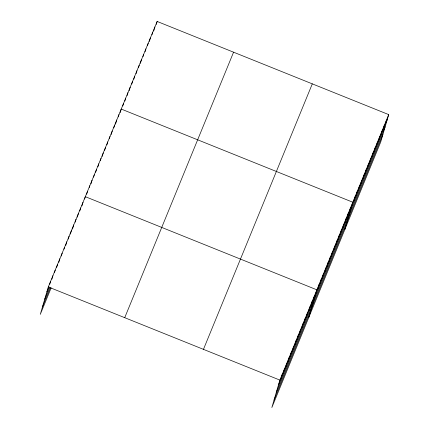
<?xml version="1.0" encoding="UTF-8"?>
<svg xmlns="http://www.w3.org/2000/svg" width="429" height="429" viewBox="0 0 429 429"><rect width="100%" height="100%" fill="white"/><g stroke="black" fill="none" stroke-linecap="round" stroke-linejoin="round"><path stroke-width="0.64" d="M388.722 114.607L279.874 380.099L271.847 407.55L380.695 142.058L388.722 114.607L157.153 21.45L48.305 286.942L40.278 314.393L51.153 287.88M49.748 284.288L50.622 281.301M51.882 279.247L52.933 275.659M54.547 272.41L55.244 270.018M56.687 267.364L57.561 264.377M58.821 262.317L59.872 258.735M61.309 256.081L62.184 253.094M63.975 249.244L64.5 247.453M65.76 245.393L66.811 241.806M68.249 239.157L69.123 236.165M70.388 234.111L71.439 230.523M72.528 229.07L73.75 224.882M75.188 222.233L76.062 219.24M77.327 217.187L78.373 213.599M79.815 210.945L80.69 207.958M81.955 205.904L83.001 202.316M84.615 199.067L85.312 196.675L316.881 289.832L308.853 317.283M86.685 194.187L87.559 191.2M89.28 187.516L89.806 185.725M91.002 183.832L92.047 180.25M93.597 177.161L94.294 174.769M95.667 172.286L96.541 169.294M97.909 166.811L98.783 163.819M100.327 160.736L101.029 158.344M102.225 156.456L103.271 152.869M104.644 150.381L105.518 147.394M106.891 144.905L107.765 141.919M109.309 138.83L110.006 136.443M111.202 134.55L112.253 130.963M113.798 127.88L114.5 125.488M115.519 124.195L116.742 120.013M118.291 116.929L118.989 114.538M120.184 112.65L121.235 109.063L352.804 202.22L344.777 229.671M122.78 105.979L123.477 103.587M124.85 101.099L125.724 98.112M127.091 95.624L127.965 92.637M129.161 90.744L130.212 87.157M131.757 84.073L132.459 81.682M133.827 79.199L134.701 76.206M136.073 73.718L136.948 70.731M138.492 67.648L139.194 65.256M140.39 63.369L141.436 59.781M142.98 56.698L143.683 54.306M145.05 51.818L145.924 48.831M147.474 45.742L148.171 43.35M149.367 41.463L150.418 37.875M151.963 34.792L152.66 32.4M153.684 31.108L154.907 26.925M156.279 24.437L157.153 21.45M280.791 379.236L282.191 374.458M283.102 373.595L284.502 368.817M285.419 367.953L286.813 363.17M287.73 362.312L289.13 357.529M290.042 356.671L291.441 351.887M292.358 351.029L293.752 346.246M294.669 345.388L296.069 340.605M296.981 339.747L298.38 334.963M299.297 334.105L300.691 329.322M301.608 328.464L303.008 323.68M303.92 322.822L305.319 318.039M306.231 317.181L307.631 312.398M308.548 311.534L309.947 306.756M310.859 305.893L312.258 301.115M313.17 300.252L314.57 295.474M317.728 289.135L319.128 284.352M319.975 283.66L321.375 278.877M322.222 278.185L323.616 273.402M324.463 272.71L325.863 267.927M326.71 267.235L328.11 262.451M328.952 261.76L330.351 256.976M331.199 256.279L332.598 251.501M333.446 250.804L334.84 246.026M335.687 245.329L337.087 240.551M337.934 239.854L339.334 235.071M340.181 234.379L341.575 229.595M342.422 228.904L343.822 224.12M344.669 223.429L346.069 218.645M346.916 217.953L348.31 213.17M349.158 212.473L350.557 207.695M353.646 201.523L355.046 196.745M355.893 196.048L357.293 191.264M358.14 190.573L359.534 185.789M360.381 185.097L361.781 180.314M362.628 179.622L364.028 174.839M364.875 174.147L366.269 169.364M367.117 168.667L368.516 163.889M369.364 163.192L370.763 158.414M371.605 157.716L373.005 152.939M373.852 152.241L375.252 147.458M376.099 146.766L377.493 141.983M378.34 141.291L379.74 136.508M380.587 135.816L381.987 131.033M382.834 130.341L384.228 125.558M385.076 124.86L386.475 120.082M46.911 291.725L48.992 286.647M44.723 299.206L49.346 287.923M42.466 306.912L50.332 287.73M124.726 317.685L233.569 52.193M203.459 349.356L312.301 83.864M278.48 384.877L387.323 119.385M276.292 392.358L385.135 126.866M274.034 400.069L382.882 134.577M48.305 286.942L279.874 380.099"/></g></svg>
